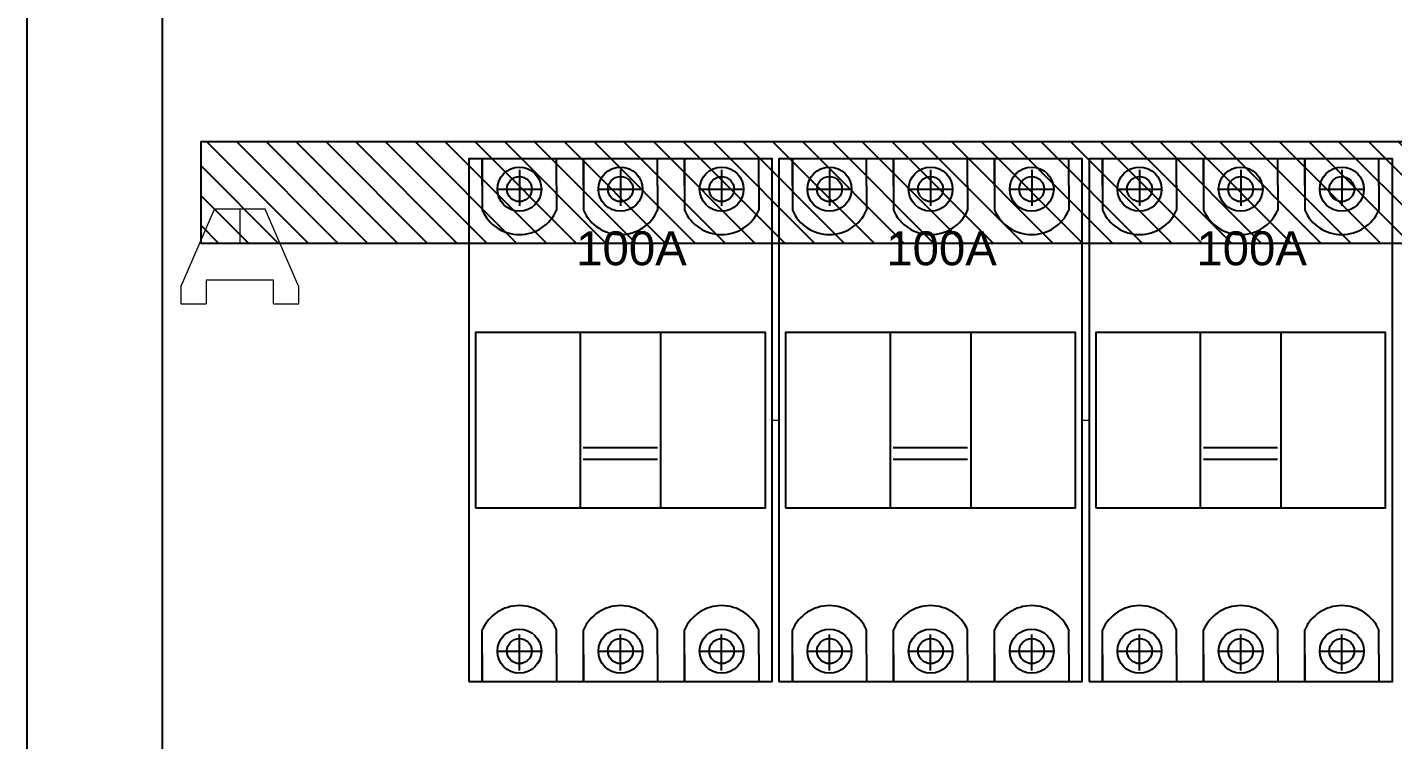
# Model space of a CAD drawing. Header units: millimetres. Extents: x 330554 to 656471, y 11007 to 130943.
# Drawn here: x 420260.1 to 420665.2, y 94157.8 to 94369 of the extents above; entities that cross this region are included whole.
import ezdxf

# ---------------------------------------------------------------- set-up
doc = ezdxf.new("R2010")
doc.units = ezdxf.units.MM
doc.header["$LTSCALE"] = 6
for name, color, linetype in [('KICHTHUOC', 3, 'Continuous'), ('thước đo', 3, 'Continuous'), ('đèn báo pha', 10, 'Continuous')]:
    doc.layers.add(name, color=color, linetype=linetype)
doc.styles.get("Standard").update_dxf_attribs({"font": 'VHELVCN.TTF', "height": 120})

msp = doc.modelspace()

# ---------------------------------------------------------------- hatches: boundary and pattern name
at = {"layer": 'đèn báo pha', "ltscale": 8}
h = msp.add_hatch(dxfattribs=at)
h.set_pattern_fill('ANSI31', color=1, scale=50, style=0)
h.set_pattern_definition([(135, (657129.625, 87602.54), (4.41941738, 4.41941738), [])])
h.paths.add_polyline_path([(421008.625, 94335.04), (420311.625, 94335.04), (420311.625, 94305.04), (421008.625, 94305.04)])

# ---------------------------------------------------------------- linework, layer by layer
at = {"layer": 'KICHTHUOC', "color": 0, "ltscale": 8}
for p, q in [((420395.138, 94322.064), (420395.138, 94330.04)), ((420395.138, 94330.04), (420395.138, 94314.725)), ((420417.138, 94322.064), (420417.138, 94330.04)), ((420425.138, 94322.064), (420425.138, 94330.04)), ((420425.138, 94330.04), (420425.138, 94314.725)), ((420447.138, 94322.064), (420447.138, 94330.04)), ((420455.138, 94322.064), (420455.138, 94330.04)), ((420455.138, 94330.04), (420455.138, 94314.725)), ((420477.138, 94322.064), (420477.138, 94330.04)), ((420487.138, 94322.064), (420487.138, 94330.04)), ((420487.138, 94330.04), (420487.138, 94314.725)), ((420509.138, 94322.064), (420509.138, 94330.04)), ((420517.138, 94322.064), (420517.138, 94330.04)), ((420517.138, 94330.04), (420517.138, 94314.725)), ((420539.138, 94322.064), (420539.138, 94330.04)), ((420547.138, 94322.064), (420547.138, 94330.04)), ((420547.138, 94330.04), (420547.138, 94314.725)), ((420569.138, 94322.064), (420569.138, 94330.04)), ((420579.138, 94322.064), (420579.138, 94330.04)), ((420579.138, 94330.04), (420579.138, 94314.725)), ((420601.138, 94322.064), (420601.138, 94330.04)), ((420609.138, 94322.064), (420609.138, 94330.04)), ((420609.138, 94330.04), (420609.138, 94314.725)), ((420631.138, 94322.064), (420631.138, 94330.04)), ((420639.138, 94322.064), (420639.138, 94330.04)), ((420639.138, 94330.04), (420639.138, 94314.725)), ((420661.138, 94322.064), (420661.138, 94330.04)), ((420406.138, 94326.777), (420406.138, 94319.351)), ((420406.138, 94324.74), (420406.138, 94317.315)), ((420436.138, 94326.777), (420436.138, 94319.351)), ((420436.138, 94324.74), (420436.138, 94317.315)), ((420466.138, 94326.777), (420466.138, 94319.351)), ((420466.138, 94324.74), (420466.138, 94317.315)), ((420498.138, 94326.777), (420498.138, 94319.351)), ((420498.138, 94324.74), (420498.138, 94317.315)), ((420528.138, 94326.777), (420528.138, 94319.351)), ((420528.138, 94324.74), (420528.138, 94317.315)), ((420558.138, 94326.777), (420558.138, 94319.351)), ((420558.138, 94324.74), (420558.138, 94317.315)), ((420590.138, 94326.777), (420590.138, 94319.351)), ((420590.138, 94324.74), (420590.138, 94317.315)), ((420620.138, 94326.777), (420620.138, 94319.351)), ((420620.138, 94324.74), (420620.138, 94317.315)), ((420650.138, 94326.777), (420650.138, 94319.351)), ((420650.138, 94324.74), (420650.138, 94317.315)), ((420399.607, 94321.028), (420412.668, 94321.028)), ((420406.138, 94323.546), (420406.138, 94316.12)), ((420417.138, 94322.064), (420417.138, 94314.725)), ((420429.607, 94321.028), (420442.668, 94321.028)), ((420436.138, 94323.546), (420436.138, 94316.12)), ((420447.138, 94322.064), (420447.138, 94314.725)), ((420459.607, 94321.028), (420472.668, 94321.028)), ((420466.138, 94323.546), (420466.138, 94316.12)), ((420477.138, 94322.064), (420477.138, 94314.725)), ((420491.607, 94321.028), (420504.668, 94321.028)), ((420498.138, 94323.546), (420498.138, 94316.12)), ((420509.138, 94322.064), (420509.138, 94314.725)), ((420521.607, 94321.028), (420534.668, 94321.028)), ((420528.138, 94323.546), (420528.138, 94316.12)), ((420539.138, 94322.064), (420539.138, 94314.725)), ((420551.607, 94321.028), (420564.668, 94321.028)), ((420558.138, 94323.546), (420558.138, 94316.12)), ((420569.138, 94322.064), (420569.138, 94314.725)), ((420583.607, 94321.028), (420596.668, 94321.028)), ((420590.138, 94323.546), (420590.138, 94316.12)), ((420601.138, 94322.064), (420601.138, 94314.725)), ((420613.607, 94321.028), (420626.668, 94321.028)), ((420620.138, 94323.546), (420620.138, 94316.12)), ((420631.138, 94322.064), (420631.138, 94314.725)), ((420643.607, 94321.028), (420656.668, 94321.028)), ((420650.138, 94323.546), (420650.138, 94316.12)), ((420661.138, 94322.064), (420661.138, 94314.725)), ((420425.083, 94244.442), (420447.097, 94244.442)), ((420517.083, 94244.442), (420539.097, 94244.442)), ((420609.083, 94244.442), (420631.097, 94244.442)), ((420425.083, 94240.929), (420447.097, 94240.929)), ((420517.083, 94240.929), (420539.097, 94240.929)), ((420609.083, 94240.929), (420631.097, 94240.929)), ((420395.138, 94175.04), (420395.138, 94190.355)), ((420406.138, 94181.534), (420406.138, 94188.96)), ((420406.138, 94180.339), (420406.138, 94187.765)), ((420417.138, 94183.016), (420417.138, 94190.355)), ((420425.138, 94175.04), (420425.138, 94190.355)), ((420436.138, 94181.534), (420436.138, 94188.96)), ((420436.138, 94180.339), (420436.138, 94187.765)), ((420447.138, 94183.016), (420447.138, 94190.355)), ((420455.138, 94175.04), (420455.138, 94190.355)), ((420466.138, 94181.534), (420466.138, 94188.96)), ((420466.138, 94180.339), (420466.138, 94187.765)), ((420477.138, 94183.016), (420477.138, 94190.355)), ((420487.138, 94175.04), (420487.138, 94190.355)), ((420498.138, 94181.534), (420498.138, 94188.96)), ((420498.138, 94180.339), (420498.138, 94187.765)), ((420509.138, 94183.016), (420509.138, 94190.355)), ((420517.138, 94175.04), (420517.138, 94190.355)), ((420528.138, 94181.534), (420528.138, 94188.96)), ((420528.138, 94180.339), (420528.138, 94187.765)), ((420539.138, 94183.016), (420539.138, 94190.355)), ((420547.138, 94175.04), (420547.138, 94190.355)), ((420558.138, 94181.534), (420558.138, 94188.96)), ((420558.138, 94180.339), (420558.138, 94187.765)), ((420569.138, 94183.016), (420569.138, 94190.355)), ((420579.138, 94175.04), (420579.138, 94190.355)), ((420590.138, 94181.534), (420590.138, 94188.96)), ((420590.138, 94180.339), (420590.138, 94187.765)), ((420601.138, 94183.016), (420601.138, 94190.355)), ((420609.138, 94175.04), (420609.138, 94190.355)), ((420620.138, 94181.534), (420620.138, 94188.96)), ((420620.138, 94180.339), (420620.138, 94187.765)), ((420631.138, 94183.016), (420631.138, 94190.355)), ((420639.138, 94175.04), (420639.138, 94190.355)), ((420650.138, 94181.534), (420650.138, 94188.96)), ((420650.138, 94180.339), (420650.138, 94187.765)), ((420661.138, 94183.016), (420661.138, 94190.355)), ((420395.138, 94183.016), (420395.138, 94175.04)), ((420399.607, 94184.052), (420412.668, 94184.052)), ((420406.138, 94178.303), (420406.138, 94185.729)), ((420417.138, 94183.016), (420417.138, 94175.04)), ((420425.138, 94183.016), (420425.138, 94175.04)), ((420429.607, 94184.052), (420442.668, 94184.052)), ((420436.138, 94178.303), (420436.138, 94185.729)), ((420447.138, 94183.016), (420447.138, 94175.04)), ((420455.138, 94183.016), (420455.138, 94175.04)), ((420459.607, 94184.052), (420472.668, 94184.052)), ((420466.138, 94178.303), (420466.138, 94185.729)), ((420477.138, 94183.016), (420477.138, 94175.04)), ((420487.138, 94183.016), (420487.138, 94175.04)), ((420491.607, 94184.052), (420504.668, 94184.052)), ((420498.138, 94178.303), (420498.138, 94185.729)), ((420509.138, 94183.016), (420509.138, 94175.04)), ((420517.138, 94183.016), (420517.138, 94175.04)), ((420521.607, 94184.052), (420534.668, 94184.052)), ((420528.138, 94178.303), (420528.138, 94185.729)), ((420539.138, 94183.016), (420539.138, 94175.04)), ((420547.138, 94183.016), (420547.138, 94175.04)), ((420551.607, 94184.052), (420564.668, 94184.052)), ((420558.138, 94178.303), (420558.138, 94185.729)), ((420569.138, 94183.016), (420569.138, 94175.04)), ((420579.138, 94183.016), (420579.138, 94175.04)), ((420583.607, 94184.052), (420596.668, 94184.052)), ((420590.138, 94178.303), (420590.138, 94185.729)), ((420601.138, 94183.016), (420601.138, 94175.04)), ((420609.138, 94183.016), (420609.138, 94175.04)), ((420613.607, 94184.052), (420626.668, 94184.052)), ((420620.138, 94178.303), (420620.138, 94185.729)), ((420631.138, 94183.016), (420631.138, 94175.04)), ((420639.138, 94183.016), (420639.138, 94175.04)), ((420643.607, 94184.052), (420656.668, 94184.052)), ((420650.138, 94178.303), (420650.138, 94185.729)), ((420661.138, 94183.016), (420661.138, 94175.04))]:
    msp.add_line(p, q, dxfattribs=at)
for centre, radius in [((420406.138, 94321.028), 6.531), ((420406.138, 94321.028), 3.713), ((420436.138, 94321.028), 6.531), ((420436.138, 94321.028), 3.713), ((420466.138, 94321.028), 6.531), ((420466.138, 94321.028), 3.713), ((420498.138, 94321.028), 6.531), ((420498.138, 94321.028), 3.713), ((420528.138, 94321.028), 6.531), ((420528.138, 94321.028), 3.713), ((420558.138, 94321.028), 6.531), ((420558.138, 94321.028), 3.713), ((420590.138, 94321.028), 6.531), ((420590.138, 94321.028), 3.713), ((420620.138, 94321.028), 6.531), ((420620.138, 94321.028), 3.713), ((420650.138, 94321.028), 6.531), ((420650.138, 94321.028), 3.713), ((420406.138, 94184.052), 6.531), ((420406.138, 94184.052), 3.713), ((420436.138, 94184.052), 6.531), ((420436.138, 94184.052), 3.713), ((420466.138, 94184.052), 6.531), ((420466.138, 94184.052), 3.713), ((420498.138, 94184.052), 6.531), ((420498.138, 94184.052), 3.713), ((420528.138, 94184.052), 6.531), ((420528.138, 94184.052), 3.713), ((420558.138, 94184.052), 6.531), ((420558.138, 94184.052), 3.713), ((420590.138, 94184.052), 6.531), ((420590.138, 94184.052), 3.713), ((420620.138, 94184.052), 6.531), ((420620.138, 94184.052), 3.713), ((420650.138, 94184.052), 6.531), ((420650.138, 94184.052), 3.713)]:
    msp.add_circle(centre, radius, dxfattribs=at)
at = {"layer": 'thước đo', "color": 7, "lineweight": 18, "ltscale": 8}
for p, q in [((420305.675, 94292.04), (420315.675, 94315.04)), ((420330.675, 94315.04), (420315.675, 94315.04)), ((420323.175, 94315.04), (420323.175, 94305.04)), ((420340.675, 94292.04), (420330.675, 94315.04)), ((420340.675, 94287.04), (420340.675, 94292.04)), ((420481.138, 94252.54), (420483.138, 94252.54)), ((420573.138, 94252.54), (420575.138, 94252.54))]:
    msp.add_line(p, q, dxfattribs=at)
at = {"layer": 'thước đo', "color": 0, "linetype": 'ByBlock', "ltscale": 8}
for points in [[(421860.138, 93630.685), (420260.138, 93630.685), (420260.138, 95230.685), (421860.138, 95230.685)], [(421060.138, 93630.685), (420260.138, 93630.685), (420260.138, 95230.685), (421060.138, 95230.685)], [(421008.625, 94335.04), (420311.625, 94335.04), (420311.625, 94305.04), (421008.625, 94305.04)], [(420391.138, 94175.04), (420481.138, 94175.04), (420481.138, 94330.04), (420391.138, 94330.04)], [(420483.138, 94175.04), (420573.138, 94175.04), (420573.138, 94330.04), (420483.138, 94330.04)], [(420575.138, 94175.04), (420665.138, 94175.04), (420665.138, 94330.04), (420575.138, 94330.04)], [(420393.138, 94226.54), (420479.138, 94226.54), (420479.138, 94278.54), (420393.138, 94278.54)], [(420424.138, 94226.54), (420448.138, 94226.54), (420448.138, 94278.54), (420424.138, 94278.54)], [(420485.138, 94226.54), (420571.138, 94226.54), (420571.138, 94278.54), (420485.138, 94278.54)], [(420516.138, 94226.54), (420540.138, 94226.54), (420540.138, 94278.54), (420516.138, 94278.54)], [(420577.138, 94226.54), (420663.138, 94226.54), (420663.138, 94278.54), (420577.138, 94278.54)], [(420608.138, 94226.54), (420632.138, 94226.54), (420632.138, 94278.54), (420608.138, 94278.54)]]:
    msp.add_lwpolyline(points, close=True, dxfattribs=at)
at = {"layer": 'thước đo', "color": 7, "lineweight": 18, "ltscale": 8}
for points in [[(420330.675, 94315.04), (420315.675, 94315.04)], [(420333.175, 94287.04), (420333.175, 94294.04), (420313.175, 94294.04), (420313.175, 94287.04)], [(420305.675, 94292.04), (420305.675, 94287.04), (420313.175, 94287.04)], [(420333.175, 94287.04), (420340.675, 94287.04), (420340.675, 94292.04)]]:
    msp.add_lwpolyline(points, dxfattribs=at)
at = {"layer": 'đèn báo pha', "color": 1, "ltscale": 8}
msp.add_lwpolyline([(420300.138, 93670.685), (421030.138, 93670.685), (421030.138, 95190.685), (420300.138, 95190.685)], close=True, dxfattribs=at)
at = {"layer": 'đèn báo pha', "color": 2, "ltscale": 8}
for centre, start, end in [((420406.138, 94319.546), 203.55646, 336.44354), ((420436.138, 94319.546), 203.55646, 336.44354), ((420466.138, 94319.546), 203.55646, 336.44354), ((420498.138, 94319.546), 203.55646, 336.44354), ((420528.138, 94319.546), 203.55646, 336.44354), ((420558.138, 94319.546), 203.55646, 336.44354), ((420590.138, 94319.546), 203.55646, 336.44354), ((420620.138, 94319.546), 203.55646, 336.44354), ((420650.138, 94319.546), 203.55646, 336.44354), ((420406.138, 94185.534), 23.55646, 156.44354), ((420436.138, 94185.534), 23.55646, 156.44354), ((420466.138, 94185.534), 23.55646, 156.44354), ((420498.138, 94185.534), 23.55646, 156.44354), ((420528.138, 94185.534), 23.55646, 156.44354), ((420558.138, 94185.534), 23.55646, 156.44354), ((420590.138, 94185.534), 23.55646, 156.44354), ((420620.138, 94185.534), 23.55646, 156.44354), ((420650.138, 94185.534), 23.55646, 156.44354)]:
    msp.add_arc(centre, 12, start, end, dxfattribs=at)

# ---------------------------------------------------------------- texts
at = {"layer": 'đèn báo pha', "color": 1, "ltscale": 8, "char_height": 20.11807, "width": 297.24941, "attachment_point": 3}
for insert in [(420455.803, 94308.51), (420547.803, 94308.51), (420639.803, 94308.51)]:
    msp.add_mtext('{\\fVNI-Helve|b0|i0|c0|p2;  \\H0.6667x; \\H0.75x;100A}', dxfattribs=dict(at, insert=insert))

doc.saveas('drawing.dxf')
